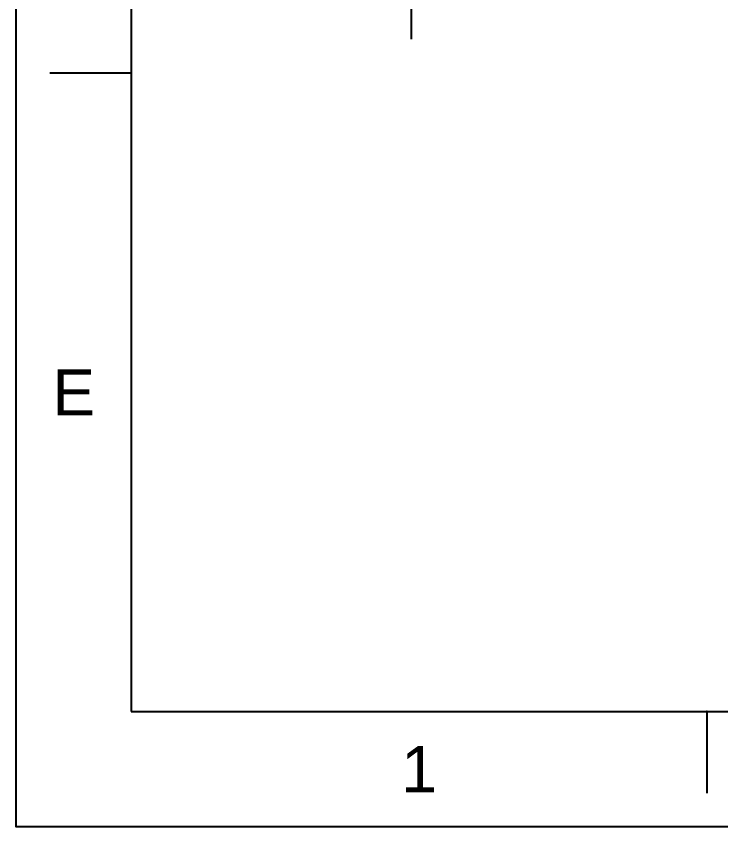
# Model space of a CAD drawing. Header units: millimetres. Extents: x 4812 to 5406, y -603 to -183.
# Drawn here: x 4812.4 to 4899, y -603.4 to -503.9 of the extents above; entities that cross this region are included whole.
import ezdxf

# ---------------------------------------------------------------- set-up
doc = ezdxf.new("R2010")
doc.units = ezdxf.units.MM
doc.header["$LTSCALE"] = 0.1
doc.layers.add('DIM', color=3, linetype='Continuous', lineweight=9)
doc.layers.add('FORM', color=7, linetype='Continuous')
doc.styles.get("Standard").update_dxf_attribs({"font": 'arial.ttf'})
doc.dimstyles.new('사본(2) ISO-25', dxfattribs={"dimtxt": 5, "dimasz": 5, "dimexe": 1.25, "dimexo": 0.625, "dimgap": 1.5, "dimtad": 1, "dimtih": 1, "dimtoh": 1, "dimdec": 1, "dimdsep": 46, "dimtxsty": 'Standard', "dimcen": 5, "dimclrd": 3, "dimclre": 3, "dimclrt": 4, "dimadec": 0, "dimazin": 0, "dimtfac": 1, "dimtdec": 1, "dimtmove": 0, "dimatfit": 3, "dimfxl": 1.25, "dimarcsym": 0})

# ---------------------------------------------------------------- blocks, each defined once
blk = doc.blocks.new('*D13')
at = {"layer": 'Defpoints', "color": 0, "transparency": 16777216}
for p in [(4860.927, -473.191), (4881.436, -473.191), (4883.965, -496.741)]:
    blk.add_point(p, dxfattribs=at)
at = {"layer": 'DIM', "color": 3, "lineweight": -2, "transparency": 16777216}
for p, q in [((4860.927, -468.191), (4860.927, -463.191)), ((4880.811, -473.191), (4859.677, -473.191)), ((4860.927, -473.191), (4860.927, -478.191)), ((4860.927, -478.191), (4860.927, -480.911)), ((4860.927, -491.741), (4860.927, -489.02)), ((4860.927, -496.741), (4860.927, -491.741)), ((4883.34, -496.741), (4859.677, -496.741)), ((4860.927, -501.741), (4860.927, -506.741))]:
    blk.add_line(p, q, dxfattribs=at)
at = {"layer": 'DIM', "color": 3, "transparency": 16777216}
for points in [[(4860.094, -468.191), (4861.76, -468.191), (4860.927, -473.191)], [(4860.094, -501.741), (4861.76, -501.741), (4860.927, -496.741)]]:
    blk.add_solid(points, dxfattribs=at)
at = {"layer": 'DIM', "color": 4, "transparency": 16777216, "insert": (4860.927, -484.966), "char_height": 5, "attachment_point": 5}
blk.add_mtext('23.6', dxfattribs=at)

msp = doc.modelspace()

# ---------------------------------------------------------------- linework, layer by layer
at = {"layer": 'FORM'}
for p, q in [((4826.541, -197.521), (4826.541, -589.305)), ((4826.541, -510.948), (4816.54, -510.948)), ((4826.541, -589.305), (5392.295, -589.305)), ((4897.261, -589.305), (4897.261, -599.307))]:
    msp.add_line(p, q, dxfattribs=at)
msp.add_lwpolyline([(4812.398, -183.377), (5406.439, -183.377), (5406.439, -603.449), (4812.398, -603.449)], close=True, dxfattribs=at)
msp.add_point((4897.261, -589.305), dxfattribs=at)

# ---------------------------------------------------------------- texts
at = {"layer": 'FORM', "char_height": 5.658, "attachment_point": 5}
for s, width, insert in [('E', 10.00171, (4819.47, -550.127)), ('1', 50.00857, (4861.901, -596.377))]:
    msp.add_mtext_dynamic_manual_height_columns(s, width=width, gutter_width=12.502, heights=[0], dxfattribs=dict(at, insert=insert))

# ---------------------------------------------------------------- dimensions: what is measured, and where the dimension line sits
at = {"layer": 'DIM'}
dim = msp.add_linear_dim(base=(4860.926902382, -473.190898756), p1=(4883.964907908, -496.740898756), p2=(4881.435967771, -473.190898756), angle=90, dimstyle='사본(2) ISO-25', dxfattribs=at)
dim.commit()
dim.dimension.update_dxf_attribs({"geometry": '*D13', "text_midpoint": (4860.926902382, -484.965898756)})

doc.saveas('drawing.dxf')
